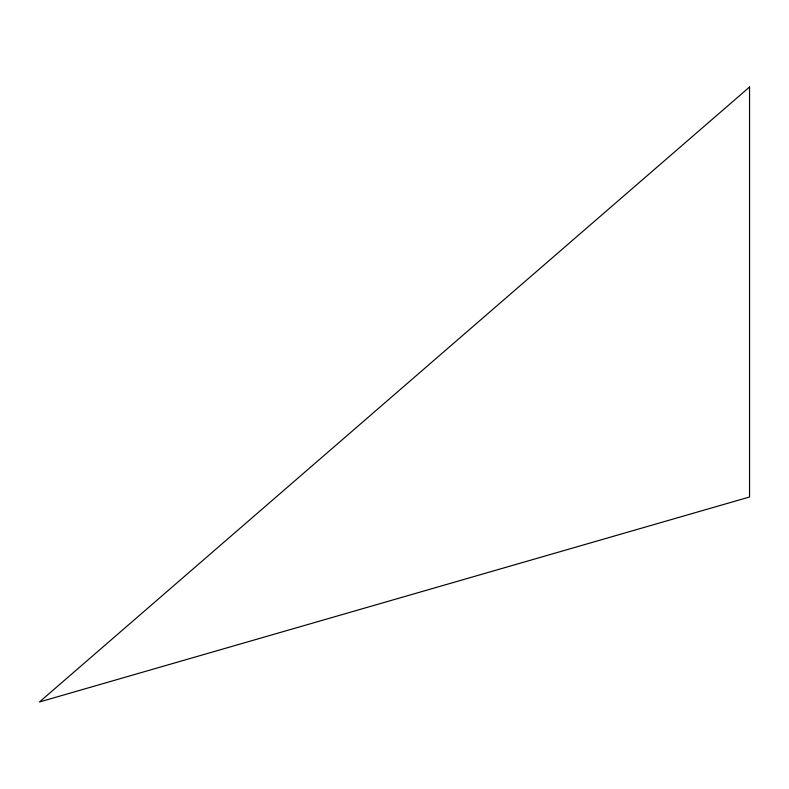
<?xml version="1.0" encoding="UTF-8"?>
<svg xmlns="http://www.w3.org/2000/svg" width="789" height="789" viewBox="0 0 789 789"><rect width="100%" height="100%" fill="white"/><g stroke="black" fill="none" stroke-linecap="round" stroke-linejoin="round"><path stroke-width="1.18" d="M749.55 87.017L39.45 701.983L749.55 496.991L749.55 87.017"/></g></svg>
